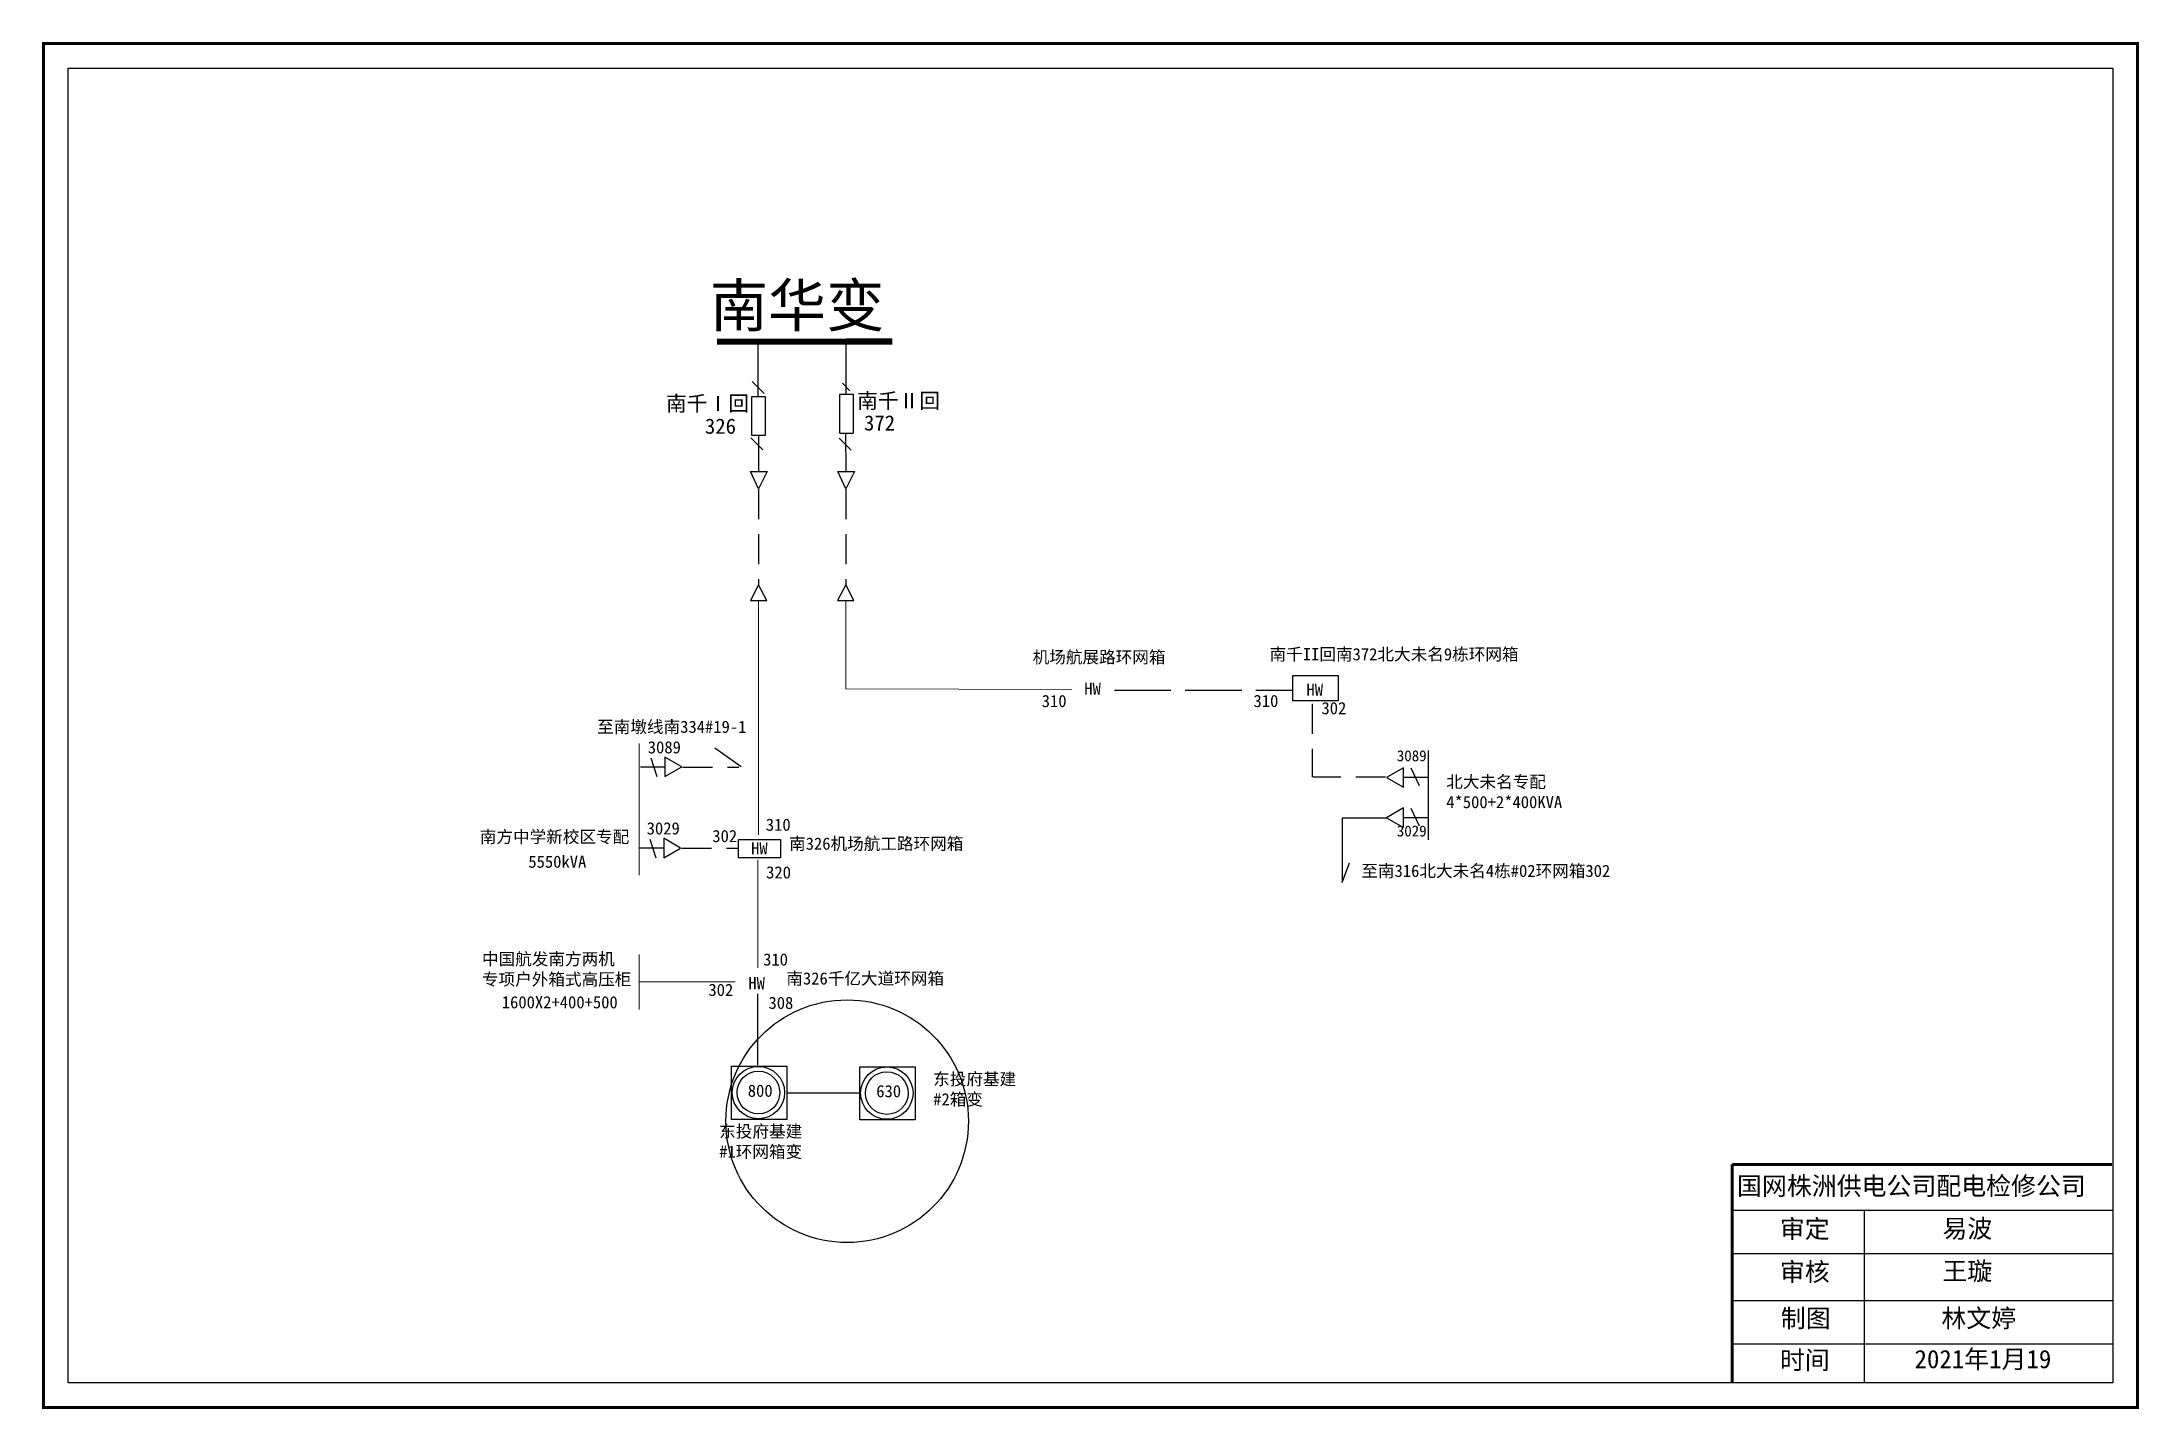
# Model space of a CAD drawing. Extents: x 0 to 344, y 0 to 224.
import ezdxf

# ---------------------------------------------------------------- set-up
doc = ezdxf.new("R2010")
doc.units = 0
doc.header["$LTSCALE"] = 0.774411
doc.linetypes.add('ACAD_ISO02W100', pattern=[15, 12, -3])
doc.linetypes.add('DASHED2', pattern=[9.525, 6.35, -3.175])
doc.layers.get('0').update_dxf_attribs({"linetype": 'CONTINUOUS'})
doc.styles.get("Standard").update_dxf_attribs({"font": '', "height": 2.5})
doc.styles.add('字体', font='', dxfattribs={"height": 2.5})
doc.styles.add('宋体_txtstyle_2.00_0_0', font='', dxfattribs={"height": 2})
doc.styles.add('宋体_txtstyle_200.00_0_0200', font='', dxfattribs={"height": 200})
doc.styles.get('Standard').set_extended_font_data('SimSun')
doc.styles.get('字体').set_extended_font_data('SimSun')
doc.styles.get('宋体_txtstyle_2.00_0_0').set_extended_font_data('宋体')
doc.styles.get('宋体_txtstyle_200.00_0_0200').set_extended_font_data('宋体')

msp = doc.modelspace()

# ---------------------------------------------------------------- linework, layer by layer
at = {"linetype": 'ACAD_ISO02W100'}
for p, q in [((117.31, 165.88), (117.32, 174.45)), ((131.77, 166.29), (131.77, 174.61)), ((116.28, 165.94), (118.49, 165.94)), ((130.74, 166.35), (132.95, 166.35)), ((118.49, 159.54), (116.28, 159.54)), ((132.93, 159.9), (130.72, 159.9))]:
    msp.add_line(p, q, dxfattribs=at)
at = {"color": 0, "linetype": 'ACAD_ISO02W100'}
for p, q in [((116.28, 159.54), (116.28, 165.94)), ((118.49, 165.94), (118.49, 159.54)), ((130.74, 159.95), (130.74, 166.35)), ((132.95, 166.35), (132.95, 159.95)), ((175.84, 117.73), (205.02, 117.73))]:
    msp.add_line(p, q, dxfattribs=at)
at = {"linetype": 'Continuous'}
for p, q in [((118.3, 166.43), (116.32, 168.41)), ((132.4, 166.9), (131.15, 168.14)), ((118.08, 157.2), (116.1, 159.18)), ((117.36, 159.54), (117.36, 153.65)), ((132.6, 157.11), (130.62, 159.09)), ((131.66, 159.9), (131.7, 153.65)), ((116.05, 153.65), (118.81, 153.65)), ((117.36, 150.77), (116.05, 153.65)), ((118.81, 153.65), (117.36, 150.77)), ((130.39, 153.65), (133.14, 153.65)), ((131.7, 150.77), (130.39, 153.65)), ((133.14, 153.65), (131.7, 150.77)), ((114.52, 105.14), (110.21, 108.23)), ((213.23, 86.16), (214.48, 89.36)), ((117.19, 67.89), (117.19, 56.14)), ((122.04, 51.63), (134.05, 51.63)), ((277.36, 32.35), (339.72, 32.35)), ((299, 32.34), (299, 4.01)), ((277.36, 25.25), (339.72, 25.25)), ((277.36, 17.5), (339.72, 17.5)), ((277.36, 10.4), (339.72, 10.4))]:
    msp.add_line(p, q, dxfattribs=at)
at = {"linetype": 'DASHED2'}
for p, q in [((117.36, 150.73), (117.37, 135.1)), ((131.7, 150.73), (131.71, 134.91)), ((117.38, 135), (116.04, 132.48)), ((118.72, 132.48), (117.38, 135)), ((131.71, 135), (130.38, 132.47)), ((133.05, 132.47), (131.71, 135)), ((116.04, 132.48), (118.72, 132.48)), ((130.38, 132.47), (133.05, 132.47))]:
    msp.add_line(p, q, dxfattribs=at)
at = {"color": 7, "linetype": 'Continuous', "lineweight": 0, "ltscale": 0.656184}
msp.add_line((117.38, 132.48), (117.36, 93.99), dxfattribs=at)
at = {"color": 7, "linetype": 'Continuous', "lineweight": 0, "ltscale": 0.964149}
for p, q in [((131.71, 132.47), (131.71, 117.97)), ((131.71, 117.97), (168.82, 117.86))]:
    msp.add_line(p, q, dxfattribs=at)
at = {"color": 0, "linetype": 'DASHED2'}
for p, q in [((208.35, 115.49), (208.35, 103.43)), ((104.92, 105.1), (114.16, 105.1)), ((220.39, 103.43), (208.5, 103.43)), ((104.73, 91.79), (113.97, 91.79))]:
    msp.add_line(p, q, dxfattribs=at)
at = {"color": 7, "linetype": 'Continuous', "lineweight": 0, "ltscale": 0.43138}
for p, q in [((97.79, 109), (97.79, 87.34)), ((97.79, 74.33), (97.79, 65.32)), ((113.52, 69.82), (97.79, 69.82)), ((97.79, 69.82), (97.79, 69.82))]:
    msp.add_line(p, q, dxfattribs=at)
at = {"color": 7, "linetype": 'ByBlock', "ltscale": 2}
for p, q in [((227.38, 107.84), (227.38, 93.16)), ((97.97, 105.16), (102.01, 105.16)), ((99.72, 106.61), (100.68, 103.53)), ((227.34, 103.37), (223.43, 103.37)), ((225.93, 102), (224.56, 104.92)), ((227.34, 96.76), (223.43, 96.76)), ((225.93, 95.39), (224.56, 98.31)), ((99.54, 93.29), (100.5, 90.21)), ((97.79, 91.85), (101.83, 91.85))]:
    msp.add_line(p, q, dxfattribs=at)
at = {"color": 0, "linetype": 'Continuous'}
for p, q in [((220.7, 96.7), (213.24, 96.7)), ((213.24, 96.7), (213.24, 86.24))]:
    msp.add_line(p, q, dxfattribs=at)
at = {"color": 7, "linetype": 'Continuous', "lineweight": 0, "ltscale": 0.482315}
msp.add_line((117.29, 89.86), (117.29, 72.13), dxfattribs=at)
at = {"linetype": 'Continuous', "const_width": 0.5}
msp.add_lwpolyline([(-0.07, 223.91), (343.9, 223.91), (343.9, -0.05), (-0.07, -0.05)], close=True, dxfattribs=at)
at = {"linetype": 'Continuous'}
for points in [[(3.97, 219.87), (339.85, 219.87), (339.85, 3.99), (3.97, 3.99)], [(112.92, 55.97), (122.02, 55.97), (122.02, 47.26), (112.92, 47.26)], [(134.03, 55.89), (143.13, 55.89), (143.13, 47.18), (134.03, 47.18)]]:
    msp.add_lwpolyline(points, close=True, dxfattribs=at)
for points, const_width in [([(139.37, 174.98), (110.54, 174.95)], 1), ([(277.32, 39.86), (277.32, 4.13)], 0.5), ([(277.36, 39.86), (339.72, 39.86)], 0.5)]:
    msp.add_lwpolyline(points, dxfattribs=dict(at, const_width=const_width))
at = {"color": 0, "linetype": 'Continuous'}
for points in [[(205.16, 120.14), (212.62, 120.14), (212.62, 115.98), (205.16, 115.98)], [(114.12, 93.23), (121.01, 93.23), (121.01, 90.18), (114.12, 90.18)]]:
    msp.add_lwpolyline(points, close=True, dxfattribs=at)
at = {"color": 7}
for points in [[(104.77, 105.13), (102.01, 106.72), (102.01, 103.53)], [(220.53, 103.4), (223.3, 101.81), (223.3, 105)], [(220.53, 96.79), (223.3, 95.2), (223.3, 98.39)], [(104.59, 91.81), (101.83, 93.41), (101.83, 90.22)]]:
    msp.add_lwpolyline(points, close=True, dxfattribs=at)
at = {"color": 1, "linetype": 'Continuous'}
msp.add_circle((131.94, 46.96), 19.92, dxfattribs=at)
at = {"linetype": 'Continuous'}
for centre, radius in [((117.36, 51.66), 4.3), ((117.36, 51.66), 3.51), ((138.46, 51.58), 4.3), ((138.46, 51.58), 3.51)]:
    msp.add_circle(centre, radius, dxfattribs=at)

# ---------------------------------------------------------------- texts
at = {"linetype": 'Continuous', "style": '字体'}
msp.add_text('南华变', height=7, dxfattribs=at).set_placement((109.39, 177.41))
at = {"color": 0, "linetype": 'Continuous'}
for s, p in [('326', (108.58, 159.83)), ('372', (134.71, 160.36))]:
    msp.add_text(s, height=2.5, dxfattribs=at).set_placement(p)
at = {"color": 0, "linetype": 'Continuous', "char_height": 2.5, "width": 14.1041, "attachment_point": 1, "style": '字体'}
for s, insert in [('南千Ⅰ回', (102.18, 166.06)), ('南千Ⅱ回', (133.58, 166.51))]:
    msp.add_mtext(s, dxfattribs=dict(at, insert=insert))
at = {"color": 0, "linetype": 'Continuous', "lineweight": 0, "ltscale": 0.826603, "char_height": 2, "attachment_point": 1}
for s, insert, style in [('机场航展路环网箱', (162.41, 124.16), '宋体_txtstyle_2.00_0_0'), ('HW', (170.89, 118.98), '宋体_txtstyle_200.00_0_0200'), ('HW', (207.39, 118.82), '宋体_txtstyle_200.00_0_0200')]:
    msp.add_mtext(s, dxfattribs=dict(at, insert=insert, style=style))
at = {"color": 7, "linetype": 'Continuous', "lineweight": 0, "ltscale": 0.826603, "char_height": 2, "attachment_point": 1}
for s, insert, style in [('南千II回南372北大未名9栋环网箱', (201.33, 124.63), '宋体_txtstyle_2.00_0_0'), ('北大未名专配\\P4*500+2*400KVA', (230.35, 103.69), '宋体_txtstyle_2.00_0_0'), ('HW', (116.16, 92.76), '宋体_txtstyle_200.00_0_0200'), ('至南316北大未名4栋#02环网箱302', (216.4, 89.06), '宋体_txtstyle_2.00_0_0'), ('HW', (115.71, 70.63), '宋体_txtstyle_200.00_0_0200')]:
    msp.add_mtext(s, dxfattribs=dict(at, insert=insert, style=style))
at = {"color": 0, "linetype": 'DASHED2', "lineweight": 0, "ltscale": 1.5627, "char_height": 2, "attachment_point": 1, "style": '宋体_txtstyle_200.00_0_0200'}
for s, insert in [('310', (163.9, 116.95)), ('310', (198.69, 116.96)), ('302', (209.85, 115.78))]:
    msp.add_mtext(s, dxfattribs=dict(at, insert=insert))
at = {"color": 7, "linetype": 'DASHED2', "lineweight": 0, "ltscale": 1.5627, "char_height": 2, "attachment_point": 1}
for s, insert, style in [('至南墩线南334#19-1', (90.87, 112.72), '宋体_txtstyle_2.00_0_0'), ('3089', (99.19, 109.35), '宋体_txtstyle_2.00_0_0'), ('310', (118.58, 96.64), '宋体_txtstyle_200.00_0_0200'), ('3029', (99.01, 96.04), '宋体_txtstyle_2.00_0_0'), ('302', (109.79, 94.78), '宋体_txtstyle_2.00_0_0'), ('南326机场航工路环网箱', (122.4, 93.53), '宋体_txtstyle_2.00_0_0'), ('320', (118.63, 88.81), '宋体_txtstyle_2.00_0_0'), ('310', (118.14, 74.51), '宋体_txtstyle_200.00_0_0200'), ('南326千亿大道环网箱', (121.95, 71.4), '宋体_txtstyle_2.00_0_0'), ('308', (119.02, 67.39), '宋体_txtstyle_200.00_0_0200'), ('800', (115.62, 52.96), '宋体_txtstyle_200.00_0_0200'), ('630', (136.72, 52.89), '宋体_txtstyle_200.00_0_0200')]:
    msp.add_mtext(s, dxfattribs=dict(at, insert=insert, style=style))
at = {"linetype": 'Continuous', "attachment_point": 1, "style": '字体'}
for s, insert, char_height, width in [('{\\H0.72x;3089}', (222.23, 107.86), 2.5, 28.7955), ('{\\H0.72x;3029}', (222.23, 95.51), 2.5, 28.7955), ('国网株洲供电公司配电检修公司', (278.11, 37.83), 3, 82.0179), ('审定', (285.15, 30.79), 3, 23.4615), ('易波', (311.86, 30.83), 3, 23.4615), ('审核', (285.15, 23.73), 3, 23.4615), ('王璇', (311.84, 23.86), 3, 33.0539), ('制图', (285.31, 16.11), 3, 23.4615), ('林文婷', (311.68, 16.11), 3, 23.4615), ('时间', (285.15, 9.23), 3, 23.4615), ('2021年1月19', (307.27, 9.4), 3, 27.5447)]:
    msp.add_mtext(s, dxfattribs=dict(at, insert=insert, char_height=char_height, width=width))
at = {"color": 7, "linetype": 'Continuous', "lineweight": 0, "ltscale": 1.712218, "char_height": 2, "attachment_point": 1, "style": '宋体_txtstyle_200.00_0_0200'}
for s, insert in [('南方中学新校区专配', (71.6, 94.66)), ('5550kVA', (79.57, 90.57)), ('中国航发南方两机^J专项户外箱式高压柜', (71.95, 74.59)), ('1600X2+400+500', (75.21, 67.49))]:
    msp.add_mtext(s, dxfattribs=dict(at, insert=insert))
at = {"color": 7, "linetype": 'Continuous', "lineweight": 0, "ltscale": 1.5627, "insert": (109.15, 69.52), "char_height": 2, "attachment_point": 1, "style": '宋体_txtstyle_2.00_0_0'}
msp.add_mtext('302', dxfattribs=at)
at = {"color": 7, "linetype": 'DASHED2', "lineweight": 0, "ltscale": 1.5627, "char_height": 2, "width": 14.2473, "attachment_point": 1, "style": '宋体_txtstyle_2.00_0_0'}
for s, insert in [('东投府基建#2箱变', (146.07, 54.88)), ('东投府基建#1环网箱变', (110.92, 46.29))]:
    msp.add_mtext(s, dxfattribs=dict(at, insert=insert))

doc.saveas('drawing.dxf')
